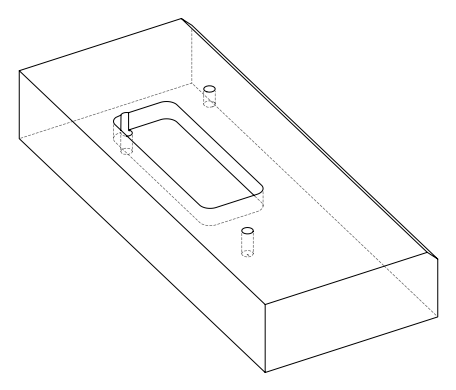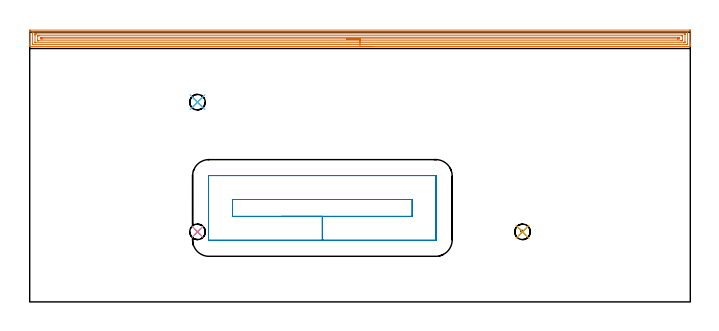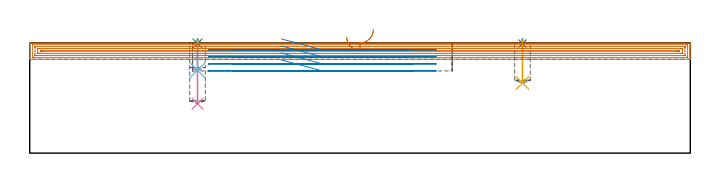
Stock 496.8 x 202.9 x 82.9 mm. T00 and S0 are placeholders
(PLAN: 8 operations, 3 tool changes, 27.1 min)
(1 SPOT_DRILL | STEP1POCKET | NXT0321_9005460120000 | 0.03 min | 49 mm3)
(2 SPOT_DRILL_1 | STEP1POCKET_1 | NXT0321_9005460120000 | 0.03 min | 45 mm3)
(3 SPOT_DRILL_2 | STEP1POCKET_2 | NXT0321_9005460120000 | 0.03 min | 1 mm3)
(4 DRILL_BLIND_HOLE_INTO_CENTER | STEP1POCKET | NXT0301_088 | 0.19 min | 4733 mm3)
(5 DRILL_BLIND_HOLE_INTO_CENTER_1 | STEP1POCKET_1 | NXT0301_088 | 0.13 min | 3075 mm3)
(6 DRILL_BLIND_HOLE_INTO_CENTER_2 | STEP1POCKET_2 | NXT0301_088 | 0.09 min | 2049 mm3)
(7 AREA_MILL | FG_CHAMFER_SURFACE | UGT0205_001 | 20.08 min | 37577 mm3)
(8 MILL_RECTANGULAR_POCKET | POCKET_RECTANGULAR_STRAIGHT | UGT0201_106 | Follow Part, ap 6, ae 75% | 6.56 min | 294739 mm3)
(TOOL NXT0321_9005460120000 | NC Spot Drill, 142deg, 12mm, Carbide, Uncoated | D12 PA142 FL30 Z2)
(TOOL NXT0301_088 | Carbide Drill 11.7mm [860.1-1170-035A1-MM 2214] | D11.7 PA140 FL55 Z2)
(TOOL UGT0205_001 | Chamfer Mill 20 x 3 x 45 deg. | D20 FL50 Z2)
(TOOL UGT0201_106 | End Mill 24 mm | D24 FL25 Z2)
(OP 1 SPOT_DRILL)
G17 G21 G94 G90
T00 M6
G54
G17 G0 G90 X126.2 Y52.7 S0 M3
G43 Z92.9 H0
G94 G81 G98 Z82.396 F250. R85.9
G80
M5
M2
(OP 2 SPOT_DRILL_1)
G17 G21 G94 G90
T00 M6
G54
G17 G0 G90 X370.6 Y52.7 S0 M3
G43 Z92.9 H0
G94 G81 G98 Z82.396 F250. R85.9
G80
M5
M2
(OP 3 SPOT_DRILL_2)
G17 G21 G94 G90
T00 M6
G54
G17 G0 G90 X126.2 Y150.2 S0 M3
G43 Z92.9 H0
G94 G81 G98 Z82.396 F250. R85.9
G80
M5
M2
(OP 4 DRILL_BLIND_HOLE_INTO_CENTER)
G17 G21 G94 G90
T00 M6
G54
G17 G0 G90 X126.2 Y52.7 S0 M3
G43 Z92.9 H1
G94 G81 G98 Z37.2 F250. R84.9
G80
M5
M2
(OP 5 DRILL_BLIND_HOLE_INTO_CENTER_1)
G17 G21 G94 G90
T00 M6
G54
G17 G0 G90 X370.6 Y52.7 S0 M3
G43 Z92.9 H1
G94 G81 G98 Z52.7 F250. R84.9
G80
M5
M2
(OP 6 DRILL_BLIND_HOLE_INTO_CENTER_2)
G17 G21 G94 G90
T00 M6
G54
G17 G0 G90 X126.2 Y150.2 S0 M3
G43 Z92.9 H1
G94 G81 G98 Z62.3 F250. R84.9
G80
M5
M2
(OP 7 AREA_MILL)
G17 G21 G94 G90
T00 M6
G54
G17 G0 G90 X258.4 Y192.1 S1061 M3
G43 Z92.9 H0
G94 G1 X258.362 Z92.028 F250.
X258.248 Z91.163
X258.059 Z90.312
X257.797 Z89.48
X257.463 Z88.674
X257.06 Z87.9
X256.592 Z87.164
X256.06 Z86.472
X255.471 Z85.829
X254.828 Z85.239
X254.136 Z84.708
X253.4 Z84.24
X252.626 Z83.837
X251.82 Z83.503
X250.988 Z83.241
X250.136 Z83.052
X249.272 Z82.938
X248.4 Z82.9
X0.166
X0.01 Y192.106 Z82.893
X0. Y192.419 Z82.58
Y192.757 Z82.242
Y193.41 Z81.584
Y194.617 Z80.38
Y195.17 Z79.824
Y203.693 Z71.304
X0.003 Y203.97 Z71.028
X0.01 Y204.392 Z70.606
X0.18 Y204.395 Z70.603
X0.612 Y204.4 Z70.6
X496.188
X496.649 Y204.395 Z70.603
X496.79 Y204.392 Z70.606
X496.8 Y204.246 Z70.751
Y195.17 Z79.824
Y194.617 Z80.38
Y194.29 Z80.706
Y193.737 Z81.259
Y193.41 Z81.584
Y192.419 Z82.581
X496.79 Y192.106 Z82.893
X496.634 Y192.1 Z82.9
X248.4
Y193.514 Z81.486
X2.292 Y193.515 Z81.485
X2.034 Y193.52 Z81.48
X2.01 Y193.521 Z81.479
X2.006 Y193.541 Z81.459
X2.002 Y193.572 Z81.428
X2. Y193.602 Z81.398
Y193.802 Z81.198
X2.001 Y202.21 Z72.79
X2.003 Y202.599 Z72.401
X2.014 Y202.979 Z72.021
X2.398 Y202.984 Z72.016
X2.504 Y202.985 Z72.015
X494.508
X494.766 Y202.98 Z72.02
X494.79 Y202.979 Z72.021
X494.794 Y202.96 Z72.04
X494.798 Y202.928 Z72.072
X494.8 Y202.898 Z72.102
Y202.698 Z72.302
X494.799 Y194.29 Z80.71
X494.797 Y193.902 Z81.098
X494.786 Y193.521 Z81.479
X494.402 Y193.516 Z81.484
X494.296 Y193.515 Z81.485
X248.4 Y193.514 Z81.486
Y194.928 Z80.072
X4.429 Y194.929 Z80.071
X4.184 Y194.93 Z80.07
X4.102 Y194.932 Z80.068
X4.039 Y194.935 Z80.065
X4.01 Y194.942 Z80.058
X4.007 Y194.989 Z80.011
X4.003 Y195.17 Z79.83
X4. Y195.351 Z79.649
Y200.631 Z74.369
X4.002 Y201.33 Z73.67
X4.004 Y201.507 Z73.493
X4.01 Y201.564 Z73.436
X4.062 Y201.567 Z73.433
X4.184 Y201.569 Z73.431
X4.832 Y201.571 Z73.429
X5.077 Y201.572 Z73.428
X492.371 Y201.571 Z73.429
X492.616 Y201.57 Z73.43
X492.698 Y201.568 Z73.432
X492.761 Y201.565 Z73.435
X492.79 Y201.558 Z73.442
X492.793 Y201.511 Z73.489
X492.797 Y201.33 Z73.67
X492.8 Y201.149 Z73.851
Y195.869 Z79.131
X492.798 Y195.17 Z79.83
X492.796 Y194.993 Z80.007
X492.79 Y194.936 Z80.064
X492.738 Y194.934 Z80.066
X492.616 Y194.931 Z80.069
X491.968 Y194.929 Z80.071
X491.723 Y194.928 Z80.072
X248.4
Y196.343 Z78.657
X6.863
X6.565 Y196.344 Z78.656
X6.13 Y196.348 Z78.652
X6.037 Y196.35 Z78.65
X6.01 Y196.358 Z78.642
X6.007 Y196.404 Z78.596
X6.004 Y196.503 Z78.497
X6. Y196.9 Z78.1
Y199.54 Z75.46
Y199.57 Z75.43
X6.004 Y199.995 Z75.005
X6.007 Y200.101 Z74.899
X6.01 Y200.148 Z74.852
X6.069 Y200.15 Z74.85
X6.27 Y200.154 Z74.846
X6.863 Y200.157 Z74.843
X7.159
X489.937
X490.235 Y200.156 Z74.844
X490.67 Y200.152 Z74.848
X490.763 Y200.15 Z74.85
X490.79 Y200.142 Z74.858
X490.793 Y200.096 Z74.904
X490.796 Y199.997 Z75.003
X490.8 Y199.6 Z75.4
Y196.96 Z78.04
Y196.93 Z78.07
X490.796 Y196.505 Z78.495
X490.793 Y196.399 Z78.601
X490.79 Y196.352 Z78.648
X490.731 Y196.35 Z78.65
X490.53 Y196.346 Z78.654
X489.937 Y196.343 Z78.657
X489.641
X248.4
Y197.757 Z77.243
X9.541
X8.7 Y197.76 Z77.24
X8.648 Y197.762 Z77.238
X8.01 Y197.81 Z77.19
X8.005 Y198.444 Z76.556
X8.01 Y198.69 Z76.31
X8.599 Y198.738 Z76.262
X8.648 Y198.74 Z76.26
X9.487 Y198.743 Z76.257
X9.541
X487.259
X488.1 Y198.741 Z76.259
X488.152 Y198.738 Z76.262
X488.79 Y198.69 Z76.31
X488.795 Y198.056 Z76.944
X488.79 Y197.81 Z77.19
X488.201 Y197.762 Z77.238
X488.152 Y197.76 Z77.24
X487.313 Y197.757 Z77.243
X487.259
X248.4
X247.528 Z77.281
X246.664 Z77.395
X245.812 Z77.584
X244.98 Z77.846
X244.174 Z78.18
X243.4 Z78.583
X242.664 Z79.052
X241.972 Z79.583
X241.329 Z80.172
X240.74 Z80.815
X240.208 Z81.507
X239.74 Z82.243
X239.337 Z83.017
X239.003 Z83.823
X238.741 Z84.655
X238.552 Z85.507
X238.438 Z86.372
X238.4 Z87.243
G0 Z92.9
M5
M2
(OP 8 MILL_RECTANGULAR_POCKET)
G17 G21 G94 G90
T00 M6
G54
G17 G0 G90 X189.217 Y64.3 S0 M3
G43 Z92.9 H0
Z85.9
G94 G1 X220.1 Z77.625 F250.
X287.7 F500.
Y77.
X152.5
Y64.3
X220.1
Y46.3
X305.4
G3 X305.7 Y46.6 R0.3
G1 Y94.7
G3 X305.4 Y95. R0.3
G1 X134.8
G3 X134.5 Y94.7 R0.3
G1 Y46.6
G3 X134.8 Y46.3 R0.3
G1 X220.1
X221.1
G0 X189.217 Y64.3 Z80.625
G1 X220.1 Z72.35 F250.
X287.7 F500.
Y77.
X152.5
Y64.3
X220.1
Y46.3
X305.4
G3 X305.7 Y46.6 R0.3
G1 Y94.7
G3 X305.4 Y95. R0.3
G1 X134.8
G3 X134.5 Y94.7 R0.3
G1 Y46.6
G3 X134.8 Y46.3 R0.3
G1 X220.1
X221.1
G0 X189.217 Y64.3 Z75.35
G1 X220.1 Z67.075 F250.
X287.7 F500.
Y77.
X152.5
Y64.3
X220.1
Y46.3
X305.4
G3 X305.7 Y46.6 R0.3
G1 Y94.7
G3 X305.4 Y95. R0.3
G1 X134.8
G3 X134.5 Y94.7 R0.3
G1 Y46.6
G3 X134.8 Y46.3 R0.3
G1 X220.1
X221.1
G0 X189.217 Y64.3 Z70.075
G1 X220.1 Z61.8 F250.
X287.7 F500.
Y77.
X152.5
Y64.3
X220.1
Y46.3
X305.4
G3 X305.7 Y46.6 R0.3
G1 Y94.7
G3 X305.4 Y95. R0.3
G1 X134.8
G3 X134.5 Y94.7 R0.3
G1 Y46.6
G3 X134.8 Y46.3 R0.3
G1 X220.1
X221.1
G0 Z92.9
M5
M2
